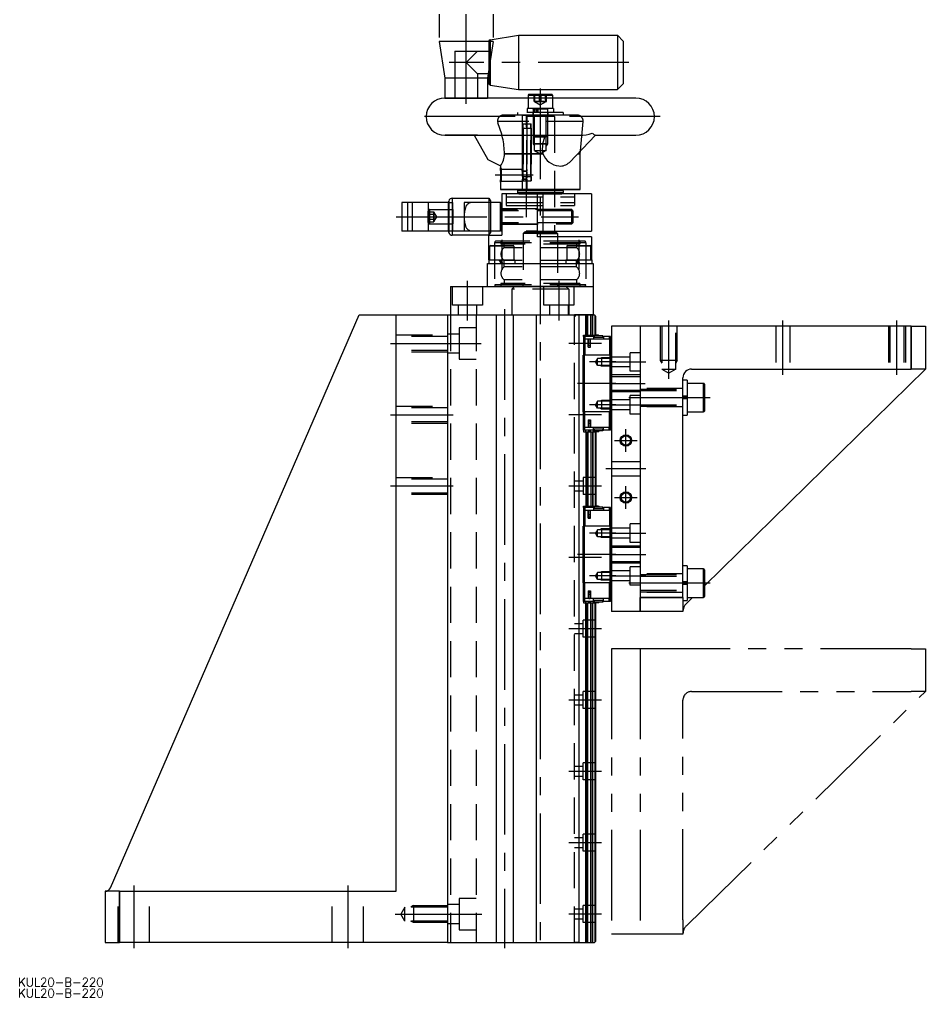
# Model space of a CAD drawing. Extents: x -30 to 517, y -19 to 533.
# Drawn here: x -30 to 287.5, y -19.2 to 323.5 of the extents above; entities that cross this region are included whole.
import ezdxf

# ---------------------------------------------------------------- set-up
doc = ezdxf.new("R2010")
doc.units = 0
for name, pattern in [('CENTER', [50.8, 31.75, -6.35, 6.35, -6.35]), ('DASHED', [19.05, 12.7, -6.35]), ('PHANTOM', [63.5, 31.75, -6.35, 6.35, -6.35, 6.35, -6.35])]:
    doc.linetypes.add(name, pattern=pattern)
doc.layers.get('0').update_dxf_attribs({"linetype": 'CONTINUOUS'})
doc.layers.add('CENTER', color=1, linetype='CENTER')
doc.styles.get("Standard").update_dxf_attribs({"font": 'txt.shx', "height": 3, "bigfont": 'bigfont.shx'})

msp = doc.modelspace()

# ---------------------------------------------------------------- linework, layer by layer
at = {"color": 3, "linetype": 'PHANTOM'}
for p, q in [((126.5, 294), (126.5, 353)), ((117, 349), (117, 315.79)), ((136, 349), (136, 315.79)), ((136, 315.79), (117, 315.79)), ((117, 315.79), (119, 303)), ((136, 315.79), (134, 303)), ((134, 303), (119, 303)), ((119, 303), (119, 296)), ((134, 303), (134, 296)), ((177.5, 103), (177.5, 3)), ((187.5, 103), (177.5, 103)), ((187.5, 103), (187.5, 8)), ((187.5, 103), (187.5, 3)), ((282.5, 103), (187.5, 103)), ((282.5, 103), (287.5, 103)), ((287.5, 103), (287.5, 88)), ((203.7, 5.86), (287.5, 88)), ((205.5, 88), (282.5, 88)), ((287.5, 88), (282.5, 88)), ((202.5, 8), (202.5, 85)), ((202.5, 8), (202.5, 3)), ((187.5, 3), (177.5, 3)), ((202.5, 3), (187.5, 3))]:
    msp.add_line(p, q, dxfattribs=at)
at = {"color": 7, "linetype": 'CONTINUOUS'}
for p, q in [((134.5, 315.96), (134.5, 301.04)), ((134.92, 316.45), (144.83, 318)), ((134.92, 316.45), (134.92, 300.55)), ((144.83, 318), (144.83, 299)), ((144.83, 318), (179.5, 318)), ((179.5, 318), (179.5, 299)), ((179.5, 318), (181.5, 316)), ((181.5, 316), (181.5, 301)), ((122.5, 312.5), (130.5, 312.5)), ((122.5, 312.5), (122.5, 296)), ((130.5, 312.5), (126.5, 308.5)), ((130.5, 312.5), (134.5, 312.5)), ((126.5, 308.5), (130.5, 304.5)), ((134.5, 304.5), (130.5, 304.5)), ((130.5, 304.5), (130.5, 296)), ((134.92, 300.55), (144.83, 299)), ((144.83, 299), (179.5, 299)), ((179.5, 299), (181.5, 301)), ((186, 296), (119, 296)), ((186, 296), (119, 296)), ((119.02, 296), (133.98, 296)), ((119.03, 296), (119.02, 296)), ((148.25, 297.05), (150.88, 297.05)), ((156.75, 297.05), (148.25, 297.05)), ((148.25, 297.05), (148.25, 296)), ((156.5, 297.3), (148.5, 297.3)), ((150.88, 297.05), (156.75, 297.05)), ((156.75, 297.05), (156.75, 296)), ((119, 283), (130.29, 283)), ((119.14, 283), (119.98, 283)), ((119.98, 283), (119.14, 283)), ((119.16, 283), (166.39, 283)), ((119.16, 283), (166.39, 283)), ((130.29, 283), (119.98, 283)), ((130.49, 283), (122.51, 283)), ((129.33, 283), (134.12, 283)), ((129.33, 283), (130.29, 283)), ((130.29, 283), (129.33, 283)), ((129.33, 283), (134.16, 274.43)), ((171.9, 283), (162.69, 273.47)), ((171.9, 283), (186, 283)), ((171.96, 283), (186, 283)), ((134.16, 274.43), (138.5, 272.2)), ((153.43, 276.5), (139.94, 276.5)), ((139.94, 276.5), (153.43, 276.5)), ((165.65, 276.5), (166.5, 276.5)), ((166.5, 276.5), (166.58, 277.46)), ((166.5, 264), (166.5, 276.5)), ((138.5, 272.2), (138.5, 271.49)), ((138.5, 266.5), (138.5, 264)), ((152.5, 264), (138.5, 264)), ((138.5, 264), (166.5, 264)), ((145, 264), (144.5, 263.5)), ((147.73, 264), (146.1, 264)), ((146.1, 264), (147.73, 264)), ((147.73, 264), (157.45, 264)), ((166.5, 264), (152.5, 264)), ((160, 264), (160.5, 263.5)), ((121.64, 260.9), (121.64, 247.9)), ((121.64, 260.9), (134.5, 260.9)), ((134.5, 260.9), (134.5, 247.9)), ((134.5, 260.9), (135, 260.03)), ((151.5, 262.4), (139, 262.4)), ((139, 262.4), (139, 257.34)), ((160.5, 263.5), (144.5, 263.5)), ((144.5, 263.5), (144.5, 262.9)), ((144.5, 262.9), (152.5, 262.9)), ((144.5, 262.9), (145, 262.4)), ((145, 262.4), (160, 262.4)), ((152.5, 262.9), (160.5, 262.9)), ((170.5, 262.4), (153.5, 262.4)), ((160.5, 262.9), (160, 262.4)), ((160.5, 263.5), (160.5, 262.9)), ((170.5, 262.4), (170.5, 249.4)), ((106, 259.4), (104, 259.4)), ((104, 259.4), (104, 249.4)), ((107.58, 259.4), (106, 259.4)), ((113.22, 259.4), (107.58, 259.4)), ((120.25, 259.4), (113.22, 259.4)), ((113.22, 259.4), (113.22, 249.4)), ((120.25, 259.4), (120.25, 249.4)), ((120.38, 259.93), (120.38, 249.4)), ((135, 260.03), (135, 248.77)), ((138.5, 259.4), (135, 259.4)), ((138.5, 259.4), (138.5, 249.4)), ((138.5, 249.4), (138.5, 259.4)), ((139, 258.9), (138.5, 259.4)), ((139, 258.9), (139, 257.34)), ((139, 258.9), (139, 249.9)), ((139, 251.46), (139, 247.9)), ((106, 249.4), (104, 249.4)), ((107.58, 249.4), (106, 249.4)), ((113.22, 249.4), (107.58, 249.4)), ((120.25, 249.4), (113.22, 249.4)), ((120.38, 249.4), (120.38, 248.87)), ((134.5, 247.9), (121.64, 247.9)), ((134.5, 247.9), (135, 248.77)), ((134.5, 247.9), (138.98, 247.9)), ((134.5, 239.3), (134.5, 247.9)), ((138.5, 249.4), (135, 249.4)), ((139, 249.9), (138.5, 249.4)), ((151.5, 247.4), (151.5, 249.4)), ((151.5, 249.4), (157.53, 249.4)), ((151.5, 249.3), (157.5, 249.3)), ((151.5, 249), (158, 249)), ((151.5, 248.5), (158.5, 248.5)), ((170.5, 247.4), (151.5, 247.4)), ((157.5, 249.4), (157.5, 249.3)), ((157.53, 249.4), (170.5, 249.4)), ((158, 249), (158.5, 248.5)), ((158.5, 248.5), (158.5, 247.4)), ((170.5, 247.4), (170.5, 239.3)), ((143.25, 244.05), (134.75, 244.05)), ((134.75, 239.3), (134.75, 244.05)), ((135, 244.3), (143, 244.3)), ((143.25, 244.05), (143.25, 239.3)), ((170.25, 244.05), (161.75, 244.05)), ((161.75, 244.05), (161.75, 239.3)), ((162, 244.3), (170, 244.3)), ((170.25, 239.3), (170.25, 244.05)), ((134, 230), (134, 238)), ((134, 238), (171, 238)), ((134.41, 239.3), (143.6, 239.3)), ((134.41, 239.3), (134.41, 238)), ((138.85, 238), (138.1, 239.3)), ((139.34, 238), (138.58, 239.3)), ((143.6, 239.3), (143.6, 238)), ((161.41, 239.3), (170.6, 239.3)), ((161.41, 239.3), (161.41, 238)), ((165.85, 238), (165.1, 239.3)), ((166.34, 238), (165.58, 239.3)), ((170.6, 239.3), (170.6, 238)), ((171, 238), (171, 230)), ((121, 230), (171, 230)), ((121, 230), (121, 220)), ((167.87, 230), (137.1, 230)), ((166.26, 230), (138.7, 230)), ((143.51, 230), (161.49, 230)), ((158.75, 230), (146.25, 230)), ((171, 230), (171, 220)), ((1.83, 19.2), (88.98, 220)), ((88.98, 220), (120, 220)), ((88.98, 220), (102, 220)), ((102, 18), (102, 220)), ((102, 220), (120, 220)), ((120, 220), (120, 0)), ((120, 220), (120, 0)), ((120, 220), (171.5, 220)), ((120, 220), (136.7, 220)), ((121, 220), (171, 220)), ((137, 220), (137, 0)), ((143, 220), (143, 0)), ((143.3, 220), (150, 220)), ((151, 220), (151, 0)), ((165, 220), (164.5, 220)), ((164.5, 220), (164.99, 220)), ((164.99, 220), (168.45, 220)), ((168.45, 220), (165, 220)), ((166, 220), (166, 0)), ((168.44, 212.95), (168.44, 220)), ((171.05, 220), (168.45, 220)), ((168.45, 220), (171, 220)), ((168.65, 212.95), (168.65, 220)), ((169.2, 212.95), (169.2, 220)), ((170.2, 212.95), (170.2, 220)), ((170.75, 212.95), (170.75, 220)), ((170.96, 212.95), (170.96, 220)), ((171, 220), (171.05, 220)), ((172, 219.5), (171.5, 220)), ((171.7, 212.95), (171.7, 219.8)), ((172, 212.95), (172, 219.5)), ((177.5, 216), (177.5, 116)), ((187.5, 216), (177.5, 216)), ((187.5, 216), (187.5, 116)), ((187.5, 216), (187.5, 121)), ((282.5, 216), (187.5, 216)), ((282.5, 216), (287.5, 216)), ((282.5, 201), (282.5, 216)), ((282.5, 216), (282.5, 201)), ((287.5, 216), (287.5, 201)), ((167.6, 212.95), (168.39, 212.95)), ((167.6, 212.45), (167.6, 212.95)), ((168.39, 212.45), (168.39, 212.95)), ((168.39, 212.95), (169.26, 212.95)), ((169.52, 212.45), (169.26, 212.95)), ((169.26, 212.95), (169.35, 212.95)), ((169.61, 212.45), (169.35, 212.95)), ((169.35, 212.95), (170.05, 212.95)), ((169.79, 212.45), (170.05, 212.95)), ((169.88, 212.45), (170.14, 212.95)), ((170.05, 212.95), (170.14, 212.95)), ((170.14, 212.95), (171.01, 212.95)), ((171.01, 212.95), (171.63, 212.95)), ((171.01, 212.45), (171.01, 212.95)), ((174.4, 212.65), (171.4, 212.65)), ((171.4, 212.65), (171.4, 212.05)), ((172.93, 212.95), (171.63, 212.95)), ((171.63, 212.95), (171.63, 212.65)), ((172.93, 212.95), (173.11, 212.65)), ((174.4, 212.05), (174.4, 212.65)), ((167.6, 212.45), (167.6, 211.45)), ((168.1, 212.45), (167.6, 212.45)), ((167.6, 211.45), (167.6, 205.95)), ((168.1, 211.45), (167.6, 211.45)), ((168.1, 212.45), (168.1, 211.45)), ((171.1, 212.45), (168.1, 212.45)), ((168.1, 211.45), (168.1, 205.95)), ((169.3, 211.45), (168.1, 211.45)), ((169.3, 208.75), (169.3, 211.45)), ((170.1, 211.45), (169.3, 211.45)), ((169.3, 210.65), (169.35, 210.65)), ((169.3, 210.19), (169.35, 210.19)), ((169.35, 211.1), (169.35, 210.05)), ((169.35, 210.05), (169.7, 210.05)), ((169.35, 210.05), (169.35, 209.25)), ((169.35, 209.25), (169.7, 209.25)), ((169.61, 212.45), (169.61, 212.45)), ((169.7, 210.05), (170.05, 210.05)), ((169.7, 209.25), (170.05, 209.25)), ((170.05, 210.05), (170.05, 211.1)), ((170.05, 210.65), (170.1, 210.65)), ((170.05, 210.19), (170.1, 210.19)), ((170.05, 209.25), (170.05, 210.05)), ((176.7, 211.45), (170.1, 211.45)), ((170.1, 208.75), (170.1, 211.45)), ((171.1, 212.45), (171.1, 211.45)), ((171.1, 212.45), (171.4, 212.45)), ((174.7, 212.05), (171.1, 212.05)), ((174.4, 212.45), (174.7, 212.45)), ((174.7, 212.45), (174.7, 211.45)), ((176.6, 212.45), (174.7, 212.45)), ((176.6, 212.45), (176.6, 211.45)), ((177.1, 212.45), (176.6, 212.45)), ((176.7, 211.45), (176.7, 205.95)), ((177.2, 211.45), (176.7, 211.45)), ((177.1, 212.45), (177.1, 211.45)), ((177.2, 211.45), (177.2, 205.95)), ((167.5, 186.05), (167.5, 205.95)), ((168, 205.95), (167.5, 205.95)), ((168, 186.05), (168, 205.95)), ((177, 205.95), (168, 205.95)), ((169.3, 208.75), (170.1, 208.75)), ((177, 186.05), (177, 205.95)), ((177.5, 205.95), (177, 205.95)), ((177.5, 186.05), (177.5, 205.95)), ((205.5, 201), (282.5, 201)), ((210, 125.03), (287.5, 201)), ((287.5, 201), (282.5, 201)), ((202.5, 121), (202.5, 198)), ((204, 197.11), (202.5, 197.11)), ((204, 197.11), (204, 191.49)), ((209.7, 196.01), (204, 196.01)), ((209.7, 191.46), (209.7, 196.01)), ((210, 195.71), (210, 191.44)), ((204, 191.49), (202.5, 191.49)), ((202.5, 191.25), (203.9, 191.25)), ((202.5, 190.78), (203.9, 190.78)), ((204, 190.54), (202.5, 190.54)), ((203.75, 190.78), (203.75, 191.25)), ((204, 191.41), (204, 191.49)), ((204, 191.46), (204, 190.54)), ((204, 190.62), (204, 190.54)), ((204, 190.54), (204, 184.91)), ((209.7, 186.01), (209.7, 191.46)), ((210, 191.44), (210, 186.31)), ((168, 186.05), (167.5, 186.05)), ((167.6, 180.55), (167.6, 186.05)), ((177, 186.05), (168, 186.05)), ((168.1, 180.55), (168.1, 186.05)), ((176.7, 180.55), (176.7, 186.05)), ((177.5, 186.05), (177, 186.05)), ((177.2, 180.55), (177.2, 186.05)), ((204, 186.01), (209.7, 186.01)), ((169.3, 183.25), (169.3, 180.55)), ((169.3, 183.25), (170.1, 183.25)), ((169.3, 181.81), (169.35, 181.81)), ((169.35, 182.75), (169.35, 181.95)), ((169.7, 182.75), (169.35, 182.75)), ((169.7, 181.95), (169.35, 181.95)), ((169.35, 181.95), (169.35, 180.9)), ((170.05, 182.75), (169.7, 182.75)), ((170.05, 181.95), (169.7, 181.95)), ((170.05, 181.95), (170.05, 182.75)), ((170.05, 180.9), (170.05, 181.95)), ((170.05, 181.81), (170.1, 181.81)), ((170.1, 183.25), (170.1, 180.55)), ((202.5, 184.91), (204, 184.91)), ((167.6, 179.55), (167.6, 180.55)), ((168.1, 180.55), (167.6, 180.55)), ((167.6, 179.55), (167.6, 179.05)), ((168.1, 179.55), (167.6, 179.55)), ((167.6, 179.05), (168.39, 179.05)), ((168.1, 179.55), (168.1, 180.55)), ((169.3, 180.55), (168.1, 180.55)), ((171.1, 179.55), (168.1, 179.55)), ((168.39, 179.55), (168.39, 179.05)), ((168.39, 179.05), (169.26, 179.05)), ((168.44, 179.05), (168.44, 152.95)), ((168.65, 179.05), (168.65, 152.95)), ((169.2, 179.05), (169.2, 152.95)), ((169.52, 179.55), (169.26, 179.05)), ((169.26, 179.05), (169.35, 179.05)), ((169.3, 181.35), (169.35, 181.35)), ((170.1, 180.55), (169.3, 180.55)), ((169.61, 179.55), (169.35, 179.05)), ((169.35, 179.05), (170.05, 179.05)), ((169.61, 179.55), (169.61, 179.55)), ((169.79, 179.55), (170.05, 179.05)), ((169.88, 179.55), (170.14, 179.05)), ((170.05, 181.35), (170.1, 181.35)), ((170.05, 179.05), (170.14, 179.05)), ((176.7, 180.55), (170.1, 180.55)), ((170.14, 179.05), (171.01, 179.05)), ((170.2, 179.05), (170.2, 152.95)), ((170.75, 179.05), (170.75, 152.95)), ((170.96, 179.05), (170.96, 152.95)), ((171.01, 179.55), (171.01, 179.05)), ((171.01, 179.05), (171.63, 179.05)), ((171.1, 179.55), (171.1, 180.55)), ((174.7, 179.95), (171.1, 179.95)), ((171.1, 179.55), (171.4, 179.55)), ((171.4, 179.95), (171.4, 179.35)), ((174.4, 179.35), (171.4, 179.35)), ((171.63, 179.05), (171.63, 179.35)), ((172.93, 179.05), (171.63, 179.05)), ((171.7, 179.05), (171.7, 152.95)), ((172, 179.05), (172, 152.95)), ((172.93, 179.05), (173.11, 179.35)), ((174.4, 179.35), (174.4, 179.95)), ((174.4, 179.55), (174.7, 179.55)), ((174.7, 179.55), (174.7, 180.55)), ((176.6, 179.55), (174.7, 179.55)), ((176.6, 179.55), (176.6, 180.55)), ((177.1, 179.55), (176.6, 179.55)), ((177.2, 180.55), (176.7, 180.55)), ((177.1, 179.55), (177.1, 180.55)), ((167.6, 152.95), (168.39, 152.95)), ((167.6, 152.45), (167.6, 152.95)), ((167.6, 152.45), (167.6, 151.45)), ((168.1, 152.45), (167.6, 152.45)), ((167.6, 151.45), (167.6, 145.95)), ((168.1, 151.45), (167.6, 151.45)), ((168.1, 152.45), (168.1, 151.45)), ((171.1, 152.45), (168.1, 152.45)), ((168.1, 151.45), (168.1, 145.95)), ((169.3, 151.45), (168.1, 151.45)), ((168.39, 152.95), (169.26, 152.95)), ((168.39, 152.45), (168.39, 152.95)), ((169.52, 152.45), (169.26, 152.95)), ((169.26, 152.95), (169.35, 152.95)), ((169.3, 148.75), (169.3, 151.45)), ((170.1, 151.45), (169.3, 151.45)), ((169.61, 152.45), (169.35, 152.95)), ((169.35, 152.95), (170.05, 152.95)), ((169.35, 151.1), (169.35, 150.05)), ((169.61, 152.45), (169.61, 152.45)), ((169.79, 152.45), (170.05, 152.95)), ((169.88, 152.45), (170.14, 152.95)), ((170.05, 152.95), (170.14, 152.95)), ((170.05, 150.05), (170.05, 151.1)), ((176.7, 151.45), (170.1, 151.45)), ((170.1, 148.75), (170.1, 151.45)), ((170.14, 152.95), (171.01, 152.95)), ((171.01, 152.95), (171.63, 152.95)), ((171.01, 152.45), (171.01, 152.95)), ((171.1, 152.45), (171.1, 151.45)), ((171.1, 152.45), (171.4, 152.45)), ((174.7, 152.05), (171.1, 152.05)), ((174.4, 152.65), (171.4, 152.65)), ((171.4, 152.65), (171.4, 152.05)), ((171.63, 152.95), (171.63, 152.65)), ((172.93, 152.95), (171.63, 152.95)), ((172.93, 152.95), (173.11, 152.65)), ((174.4, 152.05), (174.4, 152.65)), ((174.4, 152.45), (174.7, 152.45)), ((174.7, 152.45), (174.7, 151.45)), ((176.6, 152.45), (174.7, 152.45)), ((176.6, 152.45), (176.6, 151.45)), ((177.1, 152.45), (176.6, 152.45)), ((176.7, 151.45), (176.7, 145.95)), ((177.2, 151.45), (176.7, 151.45)), ((177.1, 152.45), (177.1, 151.45)), ((177.2, 151.45), (177.2, 145.95)), ((169.3, 150.65), (169.35, 150.65)), ((169.3, 150.19), (169.35, 150.19)), ((169.3, 148.75), (170.1, 148.75)), ((169.35, 150.05), (169.7, 150.05)), ((169.35, 150.05), (169.35, 149.25)), ((169.35, 149.25), (169.7, 149.25)), ((169.7, 150.05), (170.05, 150.05)), ((169.7, 149.25), (170.05, 149.25)), ((170.05, 150.65), (170.1, 150.65)), ((170.05, 150.19), (170.1, 150.19)), ((170.05, 149.25), (170.05, 150.05)), ((167.5, 126.05), (167.5, 145.95)), ((168, 145.95), (167.5, 145.95)), ((168, 126.05), (168, 145.95)), ((177, 145.95), (168, 145.95)), ((177, 126.05), (177, 145.95)), ((177.5, 145.95), (177, 145.95)), ((177.5, 126.05), (177.5, 145.95)), ((204, 132.11), (202.5, 132.11)), ((204, 132.11), (204, 126.49)), ((209.7, 131.01), (204, 131.01)), ((209.7, 126.46), (209.7, 131.01)), ((210, 130.71), (210, 126.44)), ((168, 126.05), (167.5, 126.05)), ((167.6, 120.55), (167.6, 126.05)), ((177, 126.05), (168, 126.05)), ((168.1, 120.55), (168.1, 126.05)), ((176.7, 120.55), (176.7, 126.05)), ((177.5, 126.05), (177, 126.05)), ((177.2, 120.55), (177.2, 126.05)), ((204, 126.49), (202.5, 126.49)), ((202.5, 126.25), (203.9, 126.25)), ((202.5, 125.78), (203.9, 125.78)), ((204, 125.54), (202.5, 125.54)), ((203.75, 125.78), (203.75, 126.25)), ((204, 126.41), (204, 126.49)), ((204, 126.46), (204, 125.54)), ((204, 125.62), (204, 125.54)), ((204, 125.54), (204, 119.91)), ((209.7, 121.01), (209.7, 126.46)), ((210, 126.44), (210, 121.31)), ((168.1, 120.55), (167.6, 120.55)), ((167.6, 119.55), (167.6, 120.55)), ((169.3, 120.55), (168.1, 120.55)), ((168.1, 119.55), (168.1, 120.55)), ((169.3, 123.25), (169.3, 120.55)), ((169.3, 123.25), (170.1, 123.25)), ((169.3, 121.81), (169.35, 121.81)), ((169.3, 121.35), (169.35, 121.35)), ((170.1, 120.55), (169.3, 120.55)), ((169.7, 122.75), (169.35, 122.75)), ((169.35, 122.75), (169.35, 121.95)), ((169.7, 121.95), (169.35, 121.95)), ((169.35, 121.95), (169.35, 120.9)), ((170.05, 122.75), (169.7, 122.75)), ((170.05, 121.95), (169.7, 121.95)), ((170.05, 121.95), (170.05, 122.75)), ((170.05, 120.9), (170.05, 121.95)), ((170.05, 121.81), (170.1, 121.81)), ((170.05, 121.35), (170.1, 121.35)), ((170.1, 123.25), (170.1, 120.55)), ((176.7, 120.55), (170.1, 120.55)), ((171.1, 119.55), (171.1, 120.55)), ((174.7, 119.55), (174.7, 120.55)), ((176.6, 119.55), (176.6, 120.55)), ((177.2, 120.55), (176.7, 120.55)), ((177.1, 119.55), (177.1, 120.55)), ((187.5, 116), (187.5, 121)), ((187.5, 121), (202.5, 121)), ((202.5, 121), (187.5, 121)), ((202.5, 121), (202.5, 116)), ((203.7, 118.86), (205.9, 121.01)), ((204, 121.01), (209.7, 121.01)), ((168.1, 119.55), (167.6, 119.55)), ((167.6, 119.55), (167.6, 119.05)), ((167.6, 119.05), (168.39, 119.05)), ((171.1, 119.55), (168.1, 119.55)), ((168.39, 119.55), (168.39, 119.05)), ((168.39, 119.05), (169.26, 119.05)), ((168.44, 0), (168.44, 119.05)), ((168.65, 0), (168.65, 119.05)), ((169.2, 0), (169.2, 119.05)), ((169.52, 119.55), (169.26, 119.05)), ((169.26, 119.05), (169.35, 119.05)), ((169.61, 119.55), (169.35, 119.05)), ((169.35, 119.05), (170.05, 119.05)), ((169.61, 119.55), (169.61, 119.55)), ((169.79, 119.55), (170.05, 119.05)), ((169.88, 119.55), (170.14, 119.05)), ((170.05, 119.05), (170.14, 119.05)), ((170.14, 119.05), (171.01, 119.05)), ((170.2, 0), (170.2, 119.05)), ((170.75, 0), (170.75, 119.05)), ((170.96, 0), (170.96, 119.05)), ((171.01, 119.55), (171.01, 119.05)), ((171.01, 119.05), (171.63, 119.05)), ((174.7, 119.95), (171.1, 119.95)), ((171.1, 119.55), (171.4, 119.55)), ((171.4, 119.95), (171.4, 119.35)), ((174.4, 119.35), (171.4, 119.35)), ((171.63, 119.05), (171.63, 119.35)), ((172.93, 119.05), (171.63, 119.05)), ((171.7, 0.2), (171.7, 119.05)), ((172, 0.5), (172, 119.05)), ((172.93, 119.05), (173.11, 119.35)), ((174.4, 119.35), (174.4, 119.95)), ((174.4, 119.55), (174.7, 119.55)), ((176.6, 119.55), (174.7, 119.55)), ((177.1, 119.55), (176.6, 119.55)), ((202.5, 119.91), (204, 119.91)), ((187.5, 116), (177.5, 116)), ((202.5, 116), (187.5, 116)), ((0, 18), (0, 0)), ((5, 18), (0, 18)), ((5, 18), (102, 18)), ((5, 0), (5, 18)), ((5, 18), (5, 0)), ((0, 0), (5, 0)), ((120, 0), (5, 0)), ((172, 0.5), (171.5, 0)), ((120, 0), (171.5, 0))]:
    msp.add_line(p, q, dxfattribs=at)
at = {"color": 3, "linetype": 'DASHED'}
for p, q in [((148.25, 296), (148.25, 292.3)), ((150.32, 294.8), (150.32, 297.3)), ((150.32, 297.3), (150.63, 297.3)), ((150.32, 294.8), (150.48, 294.8)), ((150.32, 294.8), (151.26, 294.8)), ((151.26, 294.8), (150.46, 294.8)), ((150.46, 294.8), (152.5, 293.62)), ((150.48, 294.8), (150.63, 294.8)), ((151.72, 294.8), (150.48, 294.8)), ((150.63, 294.8), (150.63, 297.3)), ((151.72, 294.8), (150.63, 294.8)), ((151.26, 294.8), (152.19, 294.8)), ((151.26, 294.8), (153.28, 294.8)), ((152.81, 294.8), (151.72, 294.8)), ((153.74, 294.8), (151.72, 294.8)), ((152.19, 294.8), (152.19, 297.3)), ((152.19, 294.8), (153.28, 294.8)), ((152.5, 293.62), (154.54, 294.8)), ((152.81, 294.8), (152.81, 297.3)), ((152.81, 294.8), (153.74, 294.8)), ((153.28, 294.8), (154.37, 294.8)), ((153.28, 294.8), (154.52, 294.8)), ((153.74, 294.8), (154.68, 294.8)), ((153.74, 294.8), (154.54, 294.8)), ((154.37, 294.8), (154.37, 297.3)), ((154.52, 294.8), (154.37, 294.8)), ((154.68, 294.8), (154.52, 294.8)), ((154.68, 294.8), (154.68, 297.3)), ((156.75, 296), (156.75, 292.3)), ((157.1, 292.3), (147.9, 292.3)), ((147.9, 292.3), (147.9, 291)), ((156.71, 292.3), (148.25, 292.3)), ((149.82, 292.3), (155.19, 292.3)), ((155.05, 292.3), (149.95, 292.3)), ((149.95, 292.3), (149.95, 291)), ((155, 292.1), (150, 292.1)), ((150, 292.1), (150, 280)), ((151.34, 292.3), (150.42, 292.3)), ((150.42, 292.3), (150.42, 291)), ((150.43, 277.6), (150.43, 292.3)), ((151.71, 292.3), (151.08, 292.3)), ((151.08, 292.3), (151.08, 291)), ((151.34, 291), (151.34, 292.3)), ((151.71, 291), (151.71, 292.3)), ((154.57, 277.6), (154.57, 292.3)), ((155, 292.1), (155, 280)), ((155.05, 292.3), (155.05, 291)), ((157.1, 292.3), (157.1, 291)), ((165.5, 290), (139.5, 290)), ((160.5, 291), (144.5, 291)), ((144.5, 291), (144.5, 290)), ((160.5, 290), (144.54, 290)), ((146.1, 290), (146.1, 270.42)), ((146.1, 290), (146.1, 270.42)), ((147.73, 290), (146.1, 290)), ((146.1, 290), (147.73, 290)), ((148, 290), (147.5, 289.5)), ((157.5, 289.5), (147.5, 289.5)), ((147.5, 289.5), (147.5, 287)), ((147.73, 290), (157.45, 290)), ((147.73, 290), (147.73, 270.42)), ((147.73, 290), (147.73, 270.42)), ((157.09, 291), (147.9, 291)), ((156.95, 290), (148.05, 290)), ((149.75, 290), (150, 289.75)), ((155.25, 290), (149.8, 290)), ((149.9, 291), (149.9, 290)), ((155.08, 291), (149.91, 291)), ((155.08, 290), (149.91, 290)), ((155.05, 291), (149.95, 291)), ((150, 289.75), (155, 289.75)), ((151.34, 291), (150.42, 291)), ((151.71, 291), (151.08, 291)), ((155.25, 290), (155, 289.75)), ((155.1, 291), (155.1, 290)), ((157, 290), (157.5, 289.5)), ((157.5, 289.5), (157.5, 249.4)), ((160.5, 291), (160.5, 290)), ((137.51, 287.83), (137.56, 287.29)), ((167.48, 287.83), (137.52, 287.83)), ((146.3, 286.84), (146.46, 287)), ((146.3, 285.5), (146.3, 286.84)), ((146.3, 285.5), (146.3, 268.5)), ((146.3, 268.5), (146.3, 285.5)), ((146.3, 285.5), (146.46, 285.5)), ((146.3, 285.5), (146.46, 285.5)), ((146.46, 285.5), (146.46, 287)), ((146.46, 287), (149.3, 287)), ((146.46, 285.5), (149.14, 285.5)), ((146.46, 285.5), (149.14, 285.5)), ((146.46, 268.5), (146.46, 285.5)), ((146.46, 285.5), (146.46, 268.5)), ((147.73, 285.5), (149.3, 285.5)), ((147.73, 285.5), (149.3, 285.5)), ((147.73, 285.5), (147.73, 268.5)), ((147.73, 268.5), (147.73, 285.5)), ((149.14, 285.5), (149.14, 287)), ((149.3, 286.84), (149.14, 287)), ((149.14, 285.5), (149.14, 268.5)), ((149.14, 268.5), (149.14, 285.5)), ((149.14, 285.5), (149.3, 285.5)), ((149.14, 285.5), (149.3, 285.5)), ((149.3, 285.5), (149.3, 287)), ((149.3, 285.5), (149.3, 286.84)), ((149.3, 285.5), (149.3, 268.5)), ((149.3, 268.5), (149.3, 285.5)), ((149.3, 268.5), (149.3, 285.5)), ((149.3, 285.5), (149.3, 268.5)), ((166.58, 277.46), (167.49, 287.83)), ((150.43, 282.3), (150, 282.73)), ((155, 282.73), (150, 282.73)), ((154.57, 282.3), (150.43, 282.3)), ((154.57, 282.3), (155, 282.73)), ((150, 280), (155, 280)), ((150, 280), (150.43, 279.25)), ((154.6, 280), (150.4, 280)), ((155, 280), (154.57, 279.25)), ((150.43, 277.6), (154.57, 277.6)), ((150.43, 277.6), (152.5, 276.41)), ((154.57, 277.6), (152.5, 276.41)), ((138.5, 271.5), (138.93, 271.07)), ((138.93, 266.93), (138.93, 271.07)), ((138.93, 271.07), (146.1, 271.07)), ((146.1, 270.42), (146.1, 271.07)), ((147.73, 270.42), (146.1, 270.42)), ((146.1, 270.42), (147.73, 270.42)), ((146.1, 267.58), (146.1, 264)), ((146.1, 267.58), (146.1, 264)), ((146.1, 267.58), (146.1, 266.93)), ((146.1, 267.58), (147.73, 267.58)), ((147.73, 267.58), (146.1, 267.58)), ((146.3, 268.5), (146.3, 267.16)), ((146.46, 268.5), (146.3, 268.5)), ((146.46, 268.5), (146.3, 268.5)), ((146.46, 268.5), (149.14, 268.5)), ((146.46, 268.5), (149.14, 268.5)), ((146.46, 268.5), (146.46, 267)), ((147.73, 268.5), (149.3, 268.5)), ((147.73, 268.5), (149.3, 268.5)), ((147.73, 267.58), (147.73, 264)), ((147.73, 267.58), (147.73, 264)), ((149.3, 268.5), (149.14, 268.5)), ((149.14, 268.5), (149.14, 267)), ((149.3, 268.5), (149.14, 268.5)), ((149.3, 268.5), (149.3, 267)), ((149.3, 268.5), (149.3, 267.16)), ((138.5, 266.5), (138.93, 266.93)), ((138.93, 266.93), (146.1, 266.93)), ((146.3, 267.16), (146.46, 267)), ((146.46, 267), (149.3, 267)), ((147.5, 267), (147.5, 249.28)), ((149.3, 267.16), (149.14, 267)), ((140.5, 262.4), (140.5, 258.4)), ((140.5, 261.4), (164.5, 261.4)), ((151.5, 249.4), (151.5, 262.4)), ((153.5, 249.4), (153.5, 262.4)), ((164.5, 262.4), (164.5, 258.4)), ((106, 259.4), (106, 249.4)), ((107.58, 259.4), (107.58, 249.4)), ((120.25, 259.4), (121.84, 259.4)), ((121.84, 249.4), (121.84, 259.4)), ((125.79, 259.4), (125.79, 249.4)), ((128.14, 259.4), (125.79, 259.4)), ((135, 259.4), (128.14, 259.4)), ((151.5, 257.15), (139, 257.15)), ((140.5, 259.4), (164.5, 259.4)), ((140.5, 258.4), (164.5, 258.4)), ((140.7, 259.4), (151.5, 259.4)), ((113.2, 252.4), (113.2, 256.4)), ((113.2, 256.13), (113.2, 255.27)), ((113.2, 255.27), (113.2, 256.13)), ((113.2, 256.13), (115.2, 256.13)), ((113.2, 255.27), (113.2, 253.53)), ((113.2, 253.53), (113.2, 255.27)), ((113.2, 255.27), (115.2, 255.27)), ((113.2, 255.27), (115.2, 255.27)), ((113.7, 256.9), (113.7, 251.9)), ((113.7, 256.9), (121.84, 256.9)), ((115.2, 256.13), (115.2, 255.7)), ((115.2, 255.7), (115.2, 256.13)), ((115.2, 255.7), (115.2, 255.9)), ((115.2, 255.9), (116.07, 254.4)), ((115.2, 255.7), (115.2, 254.4)), ((115.2, 255.7), (115.2, 254.4)), ((115.2, 255.7), (115.2, 255.27)), ((115.2, 255.27), (115.2, 255.7)), ((115.2, 255.27), (115.2, 254.4)), ((115.2, 254.4), (115.2, 255.27)), ((115.2, 254.4), (115.2, 253.1)), ((115.2, 253.1), (115.2, 254.4)), ((115.2, 254.4), (115.2, 253.53)), ((115.2, 253.53), (115.2, 254.4)), ((116.07, 254.4), (115.2, 252.9)), ((121.84, 256.9), (121.84, 251.9)), ((163.51, 256.9), (139, 256.9)), ((163.94, 256.47), (139, 256.47)), ((163.51, 251.9), (163.51, 256.9)), ((163.94, 256.47), (163.51, 256.9)), ((163.94, 256.47), (163.94, 252.33)), ((113.2, 253.53), (113.2, 252.67)), ((113.2, 252.67), (113.2, 253.53)), ((113.2, 253.53), (115.2, 253.53)), ((113.2, 253.53), (115.2, 253.53)), ((113.2, 252.67), (115.2, 252.67)), ((113.7, 251.9), (121.84, 251.9)), ((115.2, 253.53), (115.2, 253.1)), ((115.2, 253.1), (115.2, 253.53)), ((115.2, 253.1), (115.2, 252.9)), ((115.2, 253.1), (115.2, 252.67)), ((115.2, 252.67), (115.2, 253.1)), ((163.94, 252.33), (139, 252.33)), ((139, 251.9), (163.51, 251.9)), ((151.5, 251.65), (139, 251.65)), ((163.51, 251.9), (163.94, 252.33)), ((128.14, 249.4), (120.25, 249.4)), ((135, 249.4), (128.14, 249.4)), ((147, 249), (146.5, 248.5)), ((151.5, 248.5), (146.5, 248.5)), ((146.5, 248.5), (146.5, 230.3)), ((151.5, 249), (147, 249)), ((147.2, 249), (151.5, 249)), ((151.5, 249.3), (147.5, 249.3)), ((158.5, 247.4), (158.5, 230.3)), ((136.5, 245.3), (136.5, 230.6)), ((168.48, 245.3), (136.52, 245.3)), ((167.87, 245.9), (137.1, 245.9)), ((166.26, 245.9), (138.7, 245.9)), ((138.7, 245.9), (138.7, 244.84)), ((166.3, 244.84), (138.7, 244.84)), ((139.82, 243.57), (139.82, 244.84)), ((165.18, 243.57), (139.82, 243.57)), ((165.18, 244.84), (165.18, 243.57)), ((166.3, 245.9), (166.3, 244.84)), ((168.5, 245.3), (168.5, 230.6)), ((165.18, 239.09), (139.82, 239.09)), ((139.82, 236.81), (139.82, 239.09)), ((165.18, 236.81), (139.82, 236.81)), ((165.18, 236.81), (165.18, 239.09)), ((121.75, 223.4), (121.75, 230)), ((132.25, 230), (132.25, 223.4)), ((168.48, 230.6), (136.52, 230.6)), ((166.3, 231.06), (138.7, 231.06)), ((138.7, 231.06), (138.7, 230)), ((165.18, 232.33), (139.82, 232.33)), ((139.82, 232.33), (139.82, 231.06)), ((143.5, 230), (142.5, 229)), ((153.75, 223.4), (153.75, 230)), ((162.5, 229), (161.5, 230)), ((164.25, 230), (164.25, 223.4)), ((165.18, 232.33), (165.18, 231.06)), ((166.3, 231.06), (166.3, 230)), ((162.5, 229), (142.5, 229)), ((142.5, 229), (142.5, 220)), ((162.5, 229), (162.5, 220)), ((132.25, 223.4), (121.75, 223.4)), ((123.7, 223.4), (123.7, 220)), ((130.3, 220), (130.3, 223.4)), ((164.25, 223.4), (153.75, 223.4)), ((155.7, 223.4), (155.7, 220)), ((162.3, 223.4), (162.3, 220)), ((121, 220), (121, 0)), ((130, 220), (130, 0)), ((164.5, 0), (164.5, 220)), ((165, 220), (164.5, 219.5)), ((166, 220), (165, 220)), ((194.5, 216), (194.5, 204)), ((195.04, 216), (195.04, 201)), ((199.96, 201), (199.96, 216)), ((200.5, 204), (200.5, 216)), ((235, 216), (235, 201)), ((240, 216), (240, 201)), ((274.5, 216), (274.5, 201)), ((275.04, 216), (275.04, 201)), ((279.96, 216), (279.96, 201)), ((280.5, 216), (280.5, 201)), ((102, 213), (120, 213)), ((124, 213.3), (120, 213.3)), ((124, 215.5), (124, 206.7)), ((130, 215.5), (124, 215.5)), ((120, 212.46), (102, 212.46)), ((120, 207.54), (102, 207.54)), ((120, 207), (102, 207)), ((120, 206.7), (124, 206.7)), ((124, 206.7), (124, 204.5)), ((184, 200.25), (184, 206.75)), ((187.5, 206.75), (184, 206.75)), ((124, 204.5), (130, 204.5)), ((172.5, 204.73), (171.79, 203.5)), ((172.5, 202.27), (171.79, 203.5)), ((177.5, 204.73), (172.5, 204.73)), ((172.5, 202.27), (172.5, 204.73)), ((177.5, 202.27), (172.5, 202.27)), ((174, 205), (173.53, 204.73)), ((174, 202), (173.53, 202.27)), ((174, 205), (174, 202)), ((177.5, 205), (174, 205)), ((184, 205.25), (177.5, 205.25)), ((200.5, 204), (194.5, 204)), ((194.5, 204), (195.04, 203.06)), ((200.5, 204), (199.96, 203.06)), ((177.5, 202), (174, 202)), ((184, 201.75), (177.5, 201.75)), ((187.5, 199), (177.5, 199)), ((187.5, 200.25), (184, 200.25)), ((195.04, 201), (199.96, 201)), ((195.04, 201), (197.5, 199.58)), ((199.96, 201), (197.5, 199.58)), ((177.5, 198.46), (187.5, 198.46)), ((187.5, 193.54), (177.5, 193.54)), ((187.5, 193), (177.5, 193)), ((202.5, 194.25), (187.5, 194.25)), ((187.5, 194), (202.5, 194)), ((187.5, 193.46), (202.5, 193.46)), ((172.5, 189.73), (171.79, 188.5)), ((177.5, 189.73), (172.5, 189.73)), ((172.5, 187.27), (172.5, 189.73)), ((174, 190), (173.53, 189.73)), ((174, 190), (174, 187)), ((177.5, 190), (174, 190)), ((184, 190.25), (177.5, 190.25)), ((187.5, 191.75), (184, 191.75)), ((184, 185.25), (184, 191.75)), ((187.5, 188.54), (202.5, 188.54)), ((102, 188), (120, 188)), ((120, 187.46), (102, 187.46)), ((172.5, 187.27), (171.79, 188.5)), ((177.5, 187.27), (172.5, 187.27)), ((174, 187), (173.53, 187.27)), ((177.5, 187), (174, 187)), ((184, 186.75), (177.5, 186.75)), ((187.5, 185.25), (184, 185.25)), ((187.5, 188), (202.5, 188)), ((202.5, 187.75), (187.5, 187.75)), ((120, 182.54), (102, 182.54)), ((120, 182), (102, 182)), ((187.5, 168.5), (177.5, 168.5)), ((102, 163), (120, 163)), ((120, 162.46), (102, 162.46)), ((167.5, 161.75), (164.5, 161.75)), ((167.5, 163), (167.5, 157)), ((172, 163), (167.5, 163)), ((187.5, 163.5), (177.5, 163.5)), ((167.5, 158.25), (164.5, 158.25)), ((120, 157.54), (102, 157.54)), ((120, 157), (102, 157)), ((172, 157), (167.5, 157)), ((172.5, 144.73), (171.79, 143.5)), ((177.5, 144.73), (172.5, 144.73)), ((172.5, 142.27), (172.5, 144.73)), ((174, 145), (173.53, 144.73)), ((174, 145), (174, 142)), ((177.5, 145), (174, 145)), ((184, 145.25), (177.5, 145.25)), ((184, 140.25), (184, 146.75)), ((187.5, 146.75), (184, 146.75)), ((172.5, 142.27), (171.79, 143.5)), ((177.5, 142.27), (172.5, 142.27)), ((174, 142), (173.53, 142.27)), ((177.5, 142), (174, 142)), ((184, 141.75), (177.5, 141.75)), ((187.5, 139), (177.5, 139)), ((187.5, 138.46), (177.5, 138.46)), ((187.5, 140.25), (184, 140.25)), ((177.5, 133.54), (187.5, 133.54)), ((187.5, 133), (177.5, 133)), ((184, 130.25), (177.5, 130.25)), ((187.5, 131.75), (184, 131.75)), ((184, 125.25), (184, 131.75)), ((172.5, 129.73), (171.79, 128.5)), ((172.5, 127.27), (171.79, 128.5)), ((177.5, 129.73), (172.5, 129.73)), ((172.5, 127.27), (172.5, 129.73)), ((177.5, 127.27), (172.5, 127.27)), ((174, 130), (173.53, 129.73)), ((174, 127), (173.53, 127.27)), ((174, 130), (174, 127)), ((177.5, 130), (174, 130)), ((177.5, 127), (174, 127)), ((202.5, 129.25), (187.5, 129.25)), ((187.5, 129), (202.5, 129)), ((187.5, 128.46), (202.5, 128.46)), ((184, 126.75), (177.5, 126.75)), ((187.5, 125.25), (184, 125.25)), ((187.5, 123.54), (202.5, 123.54)), ((187.5, 123), (202.5, 123)), ((202.5, 122.75), (187.5, 122.75)), ((167.5, 111.75), (164.5, 111.75)), ((167.5, 107), (167.5, 113)), ((172, 113), (167.5, 113)), ((167.5, 108.25), (164.5, 108.25)), ((172, 107), (167.5, 107)), ((167.5, 86.75), (164.5, 86.75)), ((172, 88), (167.5, 88)), ((167.5, 82), (167.5, 88)), ((167.5, 83.25), (164.5, 83.25)), ((172, 82), (167.5, 82)), ((167.5, 61.75), (164.5, 61.75)), ((172, 63), (167.5, 63)), ((167.5, 57), (167.5, 63)), ((167.5, 58.25), (164.5, 58.25)), ((172, 57), (167.5, 57)), ((172, 38), (167.5, 38)), ((167.5, 32), (167.5, 38)), ((167.5, 36.75), (164.5, 36.75)), ((167.5, 33.25), (164.5, 33.25)), ((172, 32), (167.5, 32)), ((4.5, 0), (4.5, 18)), ((15.5, 0), (15.5, 18)), ((79.5, 0), (79.5, 18)), ((90.5, 0), (90.5, 18)), ((124, 15.5), (124, 6.7)), ((130, 15.5), (124, 15.5)), ((105, 12.46), (103.58, 10)), ((120, 12.46), (105, 12.46)), ((105, 7.54), (105, 12.46)), ((108, 13), (107.06, 12.46)), ((108, 13), (108, 7)), ((108, 13), (120, 13)), ((124, 13.3), (120, 13.3)), ((167.5, 11.75), (164.5, 11.75)), ((167.5, 7), (167.5, 13)), ((172, 13), (167.5, 13)), ((105, 7.54), (103.58, 10)), ((120, 7.54), (105, 7.54)), ((108, 7), (107.06, 7.54)), ((120, 7), (108, 7)), ((167.5, 8.25), (164.5, 8.25)), ((172, 7), (167.5, 7)), ((120, 6.7), (124, 6.7)), ((124, 6.7), (124, 4.5)), ((124, 4.5), (130, 4.5)), ((166, 0), (164.5, 0))]:
    msp.add_line(p, q, dxfattribs=at)
at = {"color": 3, "linetype": 'CONTINUOUS'}
for centre in [(182.5, 176), (182.5, 156)]:
    msp.add_circle(centre, 2, dxfattribs=at)
at = {"color": 7, "linetype": 'CONTINUOUS'}
for centre in [(182.5, 176), (182.5, 156)]:
    msp.add_circle(centre, 1.62, dxfattribs=at)
for centre, radius, start, end in [((135, 315.96), 0.5, 98.885, 180), ((135, 301.11), 0.5, 180, 261.115), ((119, 289.5), 6.5, 90, 270), ((148.5, 297.05), 0.25, 90, 180), ((156.5, 297.05), 0.25, 0, 90), ((186, 289.5), 6.5, 270, 90), ((162.12, 278.51), 8.92, 149.7566, 193.0267), ((166.49, 296.07), 13.07, 269.3564, 288.9453), ((172.42, 285.15), 2.21, 220.4718, 256.4048), ((133.22, 276.36), 6.72, 321.8056, 1.2045), ((159.62, 278.79), 6.6, 200.3497, 265.0141), ((120.16, 269), 18.51, 352.2496, 7.7504), ((159.58, 276.6), 4.41, 263.0048, 314.8324), ((121.64, 259.6), 1.3, 90, 165.4299), ((141.64, 254.4), 21.97, 165.4299, 166.8456), ((141.64, 254.4), 21.97, 193.1544, 194.5701), ((121.64, 249.2), 1.3, 194.5701, 270), ((157.8, 249.3), 0.3, 180, 270), ((135, 244.05), 0.25, 90, 180), ((143, 244.05), 0.25, 0, 90), ((162, 244.05), 0.25, 90, 180), ((170, 244.05), 0.25, 0, 90), ((169.7, 211.1), 0.35, 90, 180), ((169.7, 211.1), 0.35, 0, 90), ((205.5, 198), 3, 90, 180), ((209.7, 195.71), 0.3, 0, 90), ((209.7, 186.31), 0.3, 270, 0), ((169.7, 180.9), 0.35, 180, 270), ((169.7, 180.9), 0.35, 270, 0), ((169.7, 151.1), 0.35, 90, 180), ((169.7, 151.1), 0.35, 0, 90), ((209.7, 130.71), 0.3, 0, 90), ((169.7, 120.9), 0.35, 180, 270), ((169.7, 120.9), 0.35, 270, 0), ((209.7, 121.31), 0.3, 270, 0), ((206.5, 116), 4, 134.428, 180), ((0, 20), 2, 270, 336.5392)]:
    msp.add_arc(centre, radius, start, end, dxfattribs=at)
at = {"color": 3, "linetype": 'DASHED'}
for centre, radius, start, end in [((149.8, 292.1), 0.2, 0, 90), ((155.2, 292.1), 0.2, 90, 180), ((139.5, 288), 2, 90, 185), ((165.5, 288), 2, 355, 90), ((112.36, 276.07), 27.58, 0.8858, 23.9963), ((142.55, 285.47), 5.18, 0.2959, 17.139), ((142.57, 268.53), 5.16, 342.7943, 359.7077), ((143.16, 269), 4.78, 342.7112, 17.2888), ((137.14, 254.33), 11.35, 161.4292, 195.9131), ((128.86, 256.74), 2.76, 105.1369, 154.1856), ((113.7, 256.4), 0.5, 90, 180), ((113.7, 252.4), 0.5, 180, 270), ((128.9, 252.12), 2.82, 198.6616, 254.4695), ((147.2, 249.3), 0.3, 270, 0), ((137.1, 245.3), 0.6, 90, 180), ((141.5, 241.33), 2.8, 126.8699, 233.1301), ((163.5, 241.33), 2.8, 306.8699, 53.1301), ((167.9, 245.3), 0.6, 360, 90), ((141.5, 234.57), 2.8, 126.8699, 233.1301), ((163.5, 234.57), 2.8, 306.8699, 53.1301), ((137.1, 230.6), 0.6, 180, 270), ((146.2, 230.3), 0.3, 270, 0), ((158.8, 230.3), 0.3, 180, 270), ((167.9, 230.6), 0.6, 270, 0)]:
    msp.add_arc(centre, radius, start, end, dxfattribs=at)
at = {"color": 3, "linetype": 'PHANTOM'}
for centre, radius, start in [((205.5, 85), 3, 90), ((206.5, 3), 4, 134.428)]:
    msp.add_arc(centre, radius, start, 180, dxfattribs=at)
at = {"layer": 'CENTER', "color": 1, "linetype": 'CENTER'}
for p, q in [((183.5, 308.5), (120.5, 308.5)), ((152.5, 299.3), (152.5, -2)), ((194.5, 289.5), (110.5, 289.5)), ((149.95, 269), (136.67, 269)), ((102, 254.4), (165.94, 254.4)), ((139, 246.3), (139, 236)), ((166, 246.3), (166, 236)), ((127, 218), (127, 232)), ((159, 232), (159, 218)), ((140, 222), (140, -2)), ((197.5, 197.58), (197.5, 218)), ((237.5, 199), (237.5, 218)), ((277.5, 199), (277.5, 218)), ((100, 210), (132, 210)), ((174, 210), (162.5, 210)), ((179, 203.5), (169.79, 203.5)), ((177.5, 203.5), (189.5, 203.5)), ((179, 196), (165.5, 196)), ((177.5, 196), (189.25, 196)), ((183.5, 191), (212, 191)), ((179, 188.5), (169.79, 188.5)), ((177.5, 188.5), (189.5, 188.5)), ((100, 185), (122, 185)), ((174, 185), (162.5, 185)), ((182.5, 172), (182.5, 180)), ((178.5, 176), (186.5, 176)), ((189.5, 166), (175.5, 166)), ((122, 160), (100, 160)), ((174, 160), (162.5, 160)), ((182.5, 152), (182.5, 160)), ((178.5, 156), (186.5, 156)), ((179, 143.5), (169.79, 143.5)), ((177.5, 143.5), (189.5, 143.5)), ((174, 135), (162.5, 135)), ((179, 136), (165.5, 136)), ((177.5, 136), (189.5, 136)), ((179, 128.5), (169.79, 128.5)), ((177.5, 128.5), (189.5, 128.5)), ((212, 126), (183.5, 126)), ((174, 110), (162.5, 110)), ((174, 85), (162.5, 85)), ((174, 60), (162.5, 60)), ((174, 35), (162.5, 35)), ((10, 20), (10, -2)), ((85, 20), (85, -2)), ((101.58, 10), (132, 10)), ((174, 10), (162.5, 10))]:
    msp.add_line(p, q, dxfattribs=at)

# ---------------------------------------------------------------- texts
at = {"color": 7, "linetype": 'CONTINUOUS'}
for p in [(-30.55, -15.38), (-30.55, -19.22)]:
    msp.add_text('KUL20-B-220', height=3, dxfattribs=at).set_placement(p)

doc.saveas('drawing.dxf')
